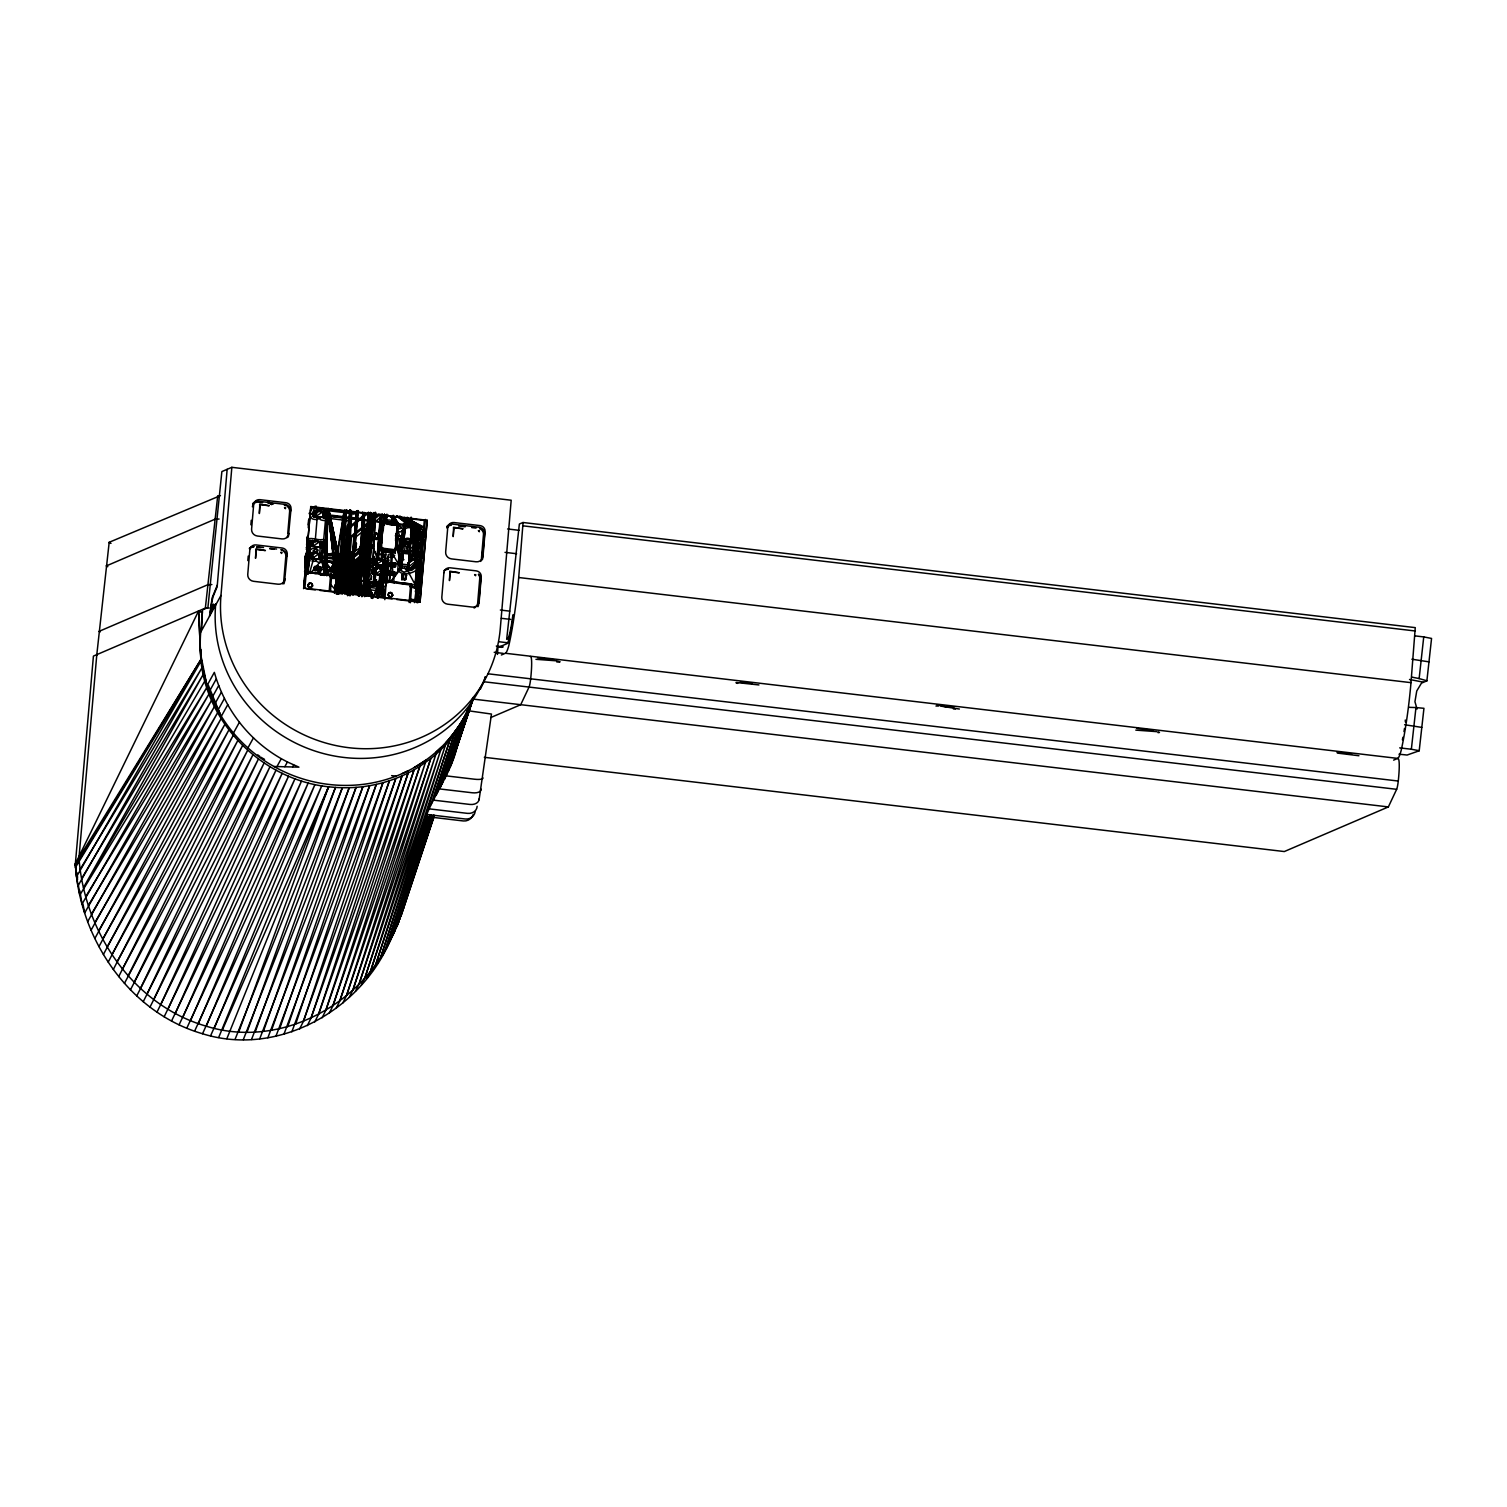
<?xml version="1.0" encoding="UTF-8"?>
<svg xmlns="http://www.w3.org/2000/svg" width="1507" height="1507" viewBox="0 0 1507 1507"><rect width="100%" height="100%" fill="white"/><g stroke="black" fill="none" stroke-linecap="round" stroke-linejoin="round"><path stroke-width="1.5" d="M319.409 568.139C314.323 562.318 323.722 580.195 319.088 566.594L319.559 568.196L320.388 566.971L320.068 570.814L320.388 566.971M402.275 544.253C400.052 558.457 394.702 584.848 416.271 564.541L416.572 552.956M396.68 515.884L422.13 536.266L421.489 547.587L421.451 544.197L420.302 548.529L418.475 543.537L417.364 556.78L414.067 556.271L415.442 539.789L411.411 535.023M309.613 572.792L313.757 558.155L312.439 559.154L312.25 561.414L316.244 561.169A6.461 6.16 28.9 0 0 323.044 561.96L324.853 560.265L336.287 561.697L335.571 564.447L326.322 574.977L326.548 568.742L324.721 568.666A5.896 5.632 28.9 0 0 319.842 573.206M377.485 584.735L377.485 588.333L369.121 587.429L368.443 582.569L369.573 582.003L368.386 596.113M307.974 585.507L309.575 583.152L311.761 583.605L312.608 585.922L310.574 587.617C307.861 588.502 307.616 582.098 308.257 586.374L309.236 587.334M310.48 583.077L308.784 583.548L311.44 583.228L312.552 586.053M318.862 566.651L318.26 570.588L318.071 566.123L318.071 567.178A4.427 4.238 28.9 0 0 317.826 570.06L317.77 566.331M360.324 595.435L360.437 572.754L365.09 573.319L363.262 595.303L368.48 544.253L364.242 543.97L363.47 540.655L363.771 513.096L363.903 541.258L360.135 547.776L352.261 553.126L348.814 593.796M376.58 580.195C371.758 576.409 375.224 584.584 376.58 579.837M388.147 594.794L389.333 596.734L391.914 596.527L392.781 594.888L391.537 592.628L388.881 592.948L388.147 594.794L389.823 596.791L391.971 596.414M420.999 553.465L414.463 551.75L415.838 549.791L414.802 547.776L415.442 539.789L414.613 559.436L414.802 558.268M409.037 557.647L411.524 531.914L418.324 540.241L418.343 535.814L411.656 526.734L410.771 532.706L410.865 526.301C400.09 517.617 399.581 547.719 405.1 545.741M318.26 570.588L318.278 566.18M331.408 585.281L335.91 590.443L335.665 563.392L334.158 563.204L326.529 574.468L327.433 568.987A5.896 5.632 28.9 0 1 331.446 574.581L331.427 575.015M395.192 524.869L389.013 524.078L395.173 525.284M417.364 556.78L418.079 536.134L411.656 526.734L411.166 532.517L410.865 526.301M326.529 574.468L327.038 509.14L326.849 575.844M320.2 574.412L324.683 574.242L324.721 568.666L325.003 575.015M377.918 584.754L377.485 588.333L377.786 584.829M407.587 564.899L409.584 566.105L415.875 561.131L417.477 543.857L414.274 542.52L414.048 545.12L414.689 542.426L414.632 545.195L414.689 542.426L415.989 544.573L414.726 544.837L414.689 542.426M358.459 596.245C364.751 592.647 353.034 560.491 365.108 563.486C365.711 571.982 357.762 563.75 361.605 558.984L363.714 512.945M408.906 523.023C407.964 521.78 406.664 518.935 408.906 523.023C414.35 523.155 408.152 516.75 408.906 523.023L408.981 520.537M315.453 566.839C312.213 567.687 317.826 567.913 316.413 566.274L314.831 566.331L314.228 568.082L316.187 569.175C317.807 566.161 316.621 573.413 314.21 570.079M336.815 554.764L344.199 510.892L337.945 552.579L337.568 579.31L337.926 552.297L328.526 508.631L337.38 551.637L335.251 553.766M365.071 565.238C364.43 569.213 364.958 560.133 365.297 566.481M362.565 558.927C363.017 562.036 360.418 557.345 364.449 557.081C362.207 581.834 360.192 510.628 363.639 512.983L358.553 596M364.336 561.998C366.728 562.431 365.108 553.144 361.868 560.265C358.496 546.457 371.984 552.391 363.074 555.33C359.212 547.041 368.556 528.656 367.068 548.68M361.322 573.263L364.6 570.983L368.989 513.548L365.9 543.537L365.843 539.732M380.649 574.186L378.671 597.243L380.762 574.186L381.836 575.448L380.348 593.607L382.382 569.119L380.291 593.494M390.501 563.034L392.366 563.335L389.39 563.109L390.238 565.973C395.588 566.726 385.924 567.48 389.974 564.127C388.58 562.186 392.14 564.616 390.238 565.973L390.049 565.2M403.914 559.662L400.711 558.984L398.959 556.347L402.369 557.194L402.463 550.771L409.527 551.845L409.32 557.307M403.349 545.534L403.895 526.188L401.917 557.044L402.049 550.978M407.549 567.028L407.493 571.304L408.378 562.469L408.096 568.685L400.655 567.819L401.842 564.127L409.264 564.974L408.02 568.704L407.888 566.82M409.678 541.898L409.169 546.193L403.895 539.073L404.592 525.642C406.494 532.442 396.228 546.909 410.243 543.556C413.879 536.209 409.169 545.251 404.102 538.979L405.044 525.604M367.727 542.294L369.516 514.245L367.463 541.032C366.86 546.457 366.521 537.754 360.964 540.373A4.596 4.389 28.9 0 1 364.6 537.509L364.864 540.486L360.305 546.796C373.868 534.118 362.094 564.032 363.206 541.107L363.733 513.171M363.319 594.926L370.289 512.418L367.218 548.058L367.576 542.916M286.744 556.46L286.763 555.669A6.424 6.141 28.9 0 0 281.752 549.716L280.961 549.584M290.587 511.193L290.606 510.402A6.424 6.141 28.9 0 0 285.595 504.449L257.81 501.172A6.782 6.48 28.9 0 0 252.611 503.79M360.041 595.435L360.437 572.754L357.517 595.114M375.488 535.569C373.811 534.005 375.431 534.118 375.413 535.249C377.07 528.053 379.105 540.354 378.408 533.685L378.2 536.153L378.408 533.685L378.257 534.834M402.821 575.128L402.896 573.922L402.652 576.428L402.896 573.922C402.086 580.27 401.615 570.343 406.023 574.318C407.644 576.898 404.102 577.52 406.023 574.318L405.797 576.804L406.023 574.318L405.854 575.467M407.191 518.427L408.001 519.406L408.077 517.749M410.582 537.34L412.485 527.205L410.601 535.173L412.485 527.205L405.044 526.32L404.253 530.05M415.536 556.46L415.706 555.311L415.499 557.778L415.706 555.311C414.745 565.219 418.946 549.057 411.807 556.422M414.124 541.352C413.144 541.503 413.408 538.545 414.124 541.22C414.821 533.177 419.229 547.286 417.42 539.939L417.062 542.558M409.847 599.164L416.007 599.843L416.61 587.447L407.888 571.115L415.932 564.277L416.346 555.556L411.656 526.734L424.654 536.586M310.461 573.15L321.839 559.926L321.971 553.954L318.241 553.766M381.403 575.316L381.911 569.156L380.047 593.4M396.925 528.203C404.403 550.526 404.14 535.738 404.177 525.849L402.557 545.101M410.036 545.967L410.394 541.748L409.621 546.174L410.431 545.214M410.45 542.011L410.318 545.628L410.733 540.599L410.695 541.993L413.031 542.275M409.094 556.045L409.339 554.18L409.094 556.045C413.031 553.031 402.162 548.906 401.879 553.314L400.824 567.875L403.123 551.43L410.337 552.297L407.888 571.115L408.02 565.031M417.571 545.44L418.192 543.179L421.866 543.594L421.282 545.892L417.627 545.496L417.722 544.121L418.456 543.217L414.915 587.297L419.229 542.803M421.282 544.479C421.564 547.719 420.547 541.823 422.393 537.735L421.79 544.969L418.682 537.283L422.393 537.735L416.855 601.406M420.999 554.143L419.888 562.299L420.51 560.039L416.29 560.51L416.29 561.904L419.813 562.318C420.641 558.909 421.621 561.546 416.949 559.624C422.073 537.49 419.097 575.825 420.905 555.499L420.999 554.143L420.02 560.943M420.641 556.497L420.736 552.673L416.685 601.707L420.943 553.05L419.568 557.025M310.197 515.582L311.968 518.691A8.929 8.533 28.9 0 0 317.374 519.331L319.201 518.559L320.464 519.689A8.929 8.533 28.9 0 0 325.87 520.329L328.413 518.295L337.926 552.297L335.91 590.443L337.945 552.579L334.328 575.504L336.607 575.203L337.606 563.505L336.287 561.697L334.328 575.504L334.497 564.654L327.848 509.027L333.989 563.448L324.853 560.265L333.763 573.734M410.902 518.709L410.884 519.802L411.091 517.334L410.507 519.35M414.858 543.236C421.414 547.832 414.086 531.123 422.13 536.266M416.29 561.904L420.302 561.339L420.396 552.391L416.007 599.843L417.043 587.579L409.734 586.637M390.84 574.939L388.222 574.713L390.087 571.812L388.297 571.323L391.18 571.304L388.523 575.071L388.429 573.112L388.053 574.261M416.874 540.862L416.836 541.936L417.043 539.468L416.459 541.484M418.569 583.416L415.951 583.322L417.797 580.421L416.064 580.063M326.548 568.742C327.942 575.486 323.553 574.789 325.644 568.648L326.209 573.677M392.705 575.09L392.253 573.338L391.82 575.222L394.363 575.636L394.42 571.643L393.704 575.203C391.198 574.073 391.556 568.893 393.798 573.997M423.787 540.712L422.337 536.643L421.489 547.587M304.527 571.398L324.74 574.318L326.868 509.159L324.118 575.523M201.825 627.722L202.334 612.2L198.585 610.994L200.845 659.256L201.147 649.913M326.868 509.121L324.231 575.335L324.721 568.666M383.268 530.181L384.417 514.339L384.134 523.4L386.64 515.752M374.772 533.742L374.716 535.475L374.866 533.61M384.078 524.04L384.417 514.339L383.965 522.91M412.014 557.1L412.579 554.915L412.353 557.42L412.579 554.915L412.522 556.102M413.351 541.258L413.521 539.412L411.656 557.835A3.56 3.41 28.9 0 1 409.49 560.02M421.056 574.148L421.207 569.589M320.746 553.653L320.256 559.549L310.932 558.457L319.277 558.909L320.821 553.615L320.181 559.568L323.082 542.52L310.291 540.636L307.842 574.374M320.991 560.152L321.537 553.822C323.741 563.072 319.145 550.338 324.683 574.242L322.328 554.237L321.443 560.114L317.544 559.04M322.668 547.455L322.875 542.124L321.989 547.983L322.084 541.691L321.537 548.021L320.275 543.613M321.085 517.071L325.399 517.956L325.889 512.286L315.189 510.628L314.699 516.505M364.543 545.402L366.917 537.773L369.479 539.958L377.127 556.912L379.594 558.23L377.805 559.643L381.309 515.62L378.012 560.001L373.416 559.474L373.209 564.805L377.711 564.541L377.334 569.232L377.73 564.616M387.751 583.039L386.508 561.018L382.703 554.105L382.872 549.415M408.378 565.313L408.171 570.776L415.687 563.467L411.882 527.13L417.966 536.549L417.477 543.989M361.473 563.769L361.623 559.587L358.27 562.243L355.501 594.436M388.354 551.713C364.637 549.509 414.5 555.687 382.232 550.752C381.704 550.093 386.753 552.937 392.347 552.768L392.969 551.279L382.721 550.074M359.514 595.34L360.437 572.754L361.774 595.265M418.663 538.639L418.814 537.283L422.167 539.035L421.753 543.65C420.491 525.227 417.081 553.333 418.192 538.206L418.682 537.283L417.948 544.121L418.72 535.625L411.656 526.734L421.772 536.002L421.376 547.983L422.035 540.071L421.809 543.349M305.337 563.26L306.43 552.033M381.761 560.566L382.458 549.452M473.292 814.383A9.475 9.419 89.8 0 1 463.289 820.957L425.935 816.53C434.939 793.115 451.535 771.961 457.035 746.7M317.129 553.709C307.88 548.247 313.513 569.816 313.173 550.545L316.564 552.089L317.638 549.791C308.709 545.459 308.841 552.918 309.915 561.131L306.637 557.552L305.017 566.425M385.66 582.041L386.564 561.452L387.337 581.702M411.091 523.08L411.298 520.8L411.26 522.872M373.416 559.474L372.945 563.976L375.526 512.21L372.267 573.187L373.981 574.525L373.303 582.437M411.091 541.616C409.621 532.762 394.947 544.272 411.091 541.616L411.298 539.807L404.102 538.979L402.783 542.671L405.213 526.301M403.989 579.799L402.557 577.049L401.804 579.668L402.011 577.049L404.856 579.479L405.741 577.501L405.082 580.195L402.557 577.049L404.102 579.894M410.695 521.309L410.827 523.099M325.399 573.451L325.644 568.648L325.682 573.451M312.552 558.136L319.597 553.465L319.145 558.909L319.597 553.465L311.629 552.579L310.988 558.494L311.629 552.579M336.946 578.179L336.306 590.254L337.304 578.481L330.391 576.201L336.513 578.048L335.458 590.48M347.364 595.378L351.753 511.777M375.262 536.925L374.226 538.282C377.014 542.275 380.461 535.249 377.937 538.508L376.844 537.585L376.279 538.621M382.138 549.471L381.346 560.585M392.46 554.519L392.687 550.338L389.39 581.928M410.13 554.105L403.085 553.314C398.47 601.481 404.159 523.626 401.145 566.029M419.982 564.39L415.725 563.901L411.882 527.13L417.74 539.167M419.379 592.665L419.756 585.714M420.378 574.129L422.017 544.008L420.566 557.76M367.727 566.971L367.821 568.836L367.972 564.127M367.821 568.836L368.122 565.577L366.54 581.156A3.428 3.278 28.9 0 1 369.535 579.705L371.212 579.328L371.476 576.409L369.931 573.131L371.061 558.946L374.791 556.648L374.019 565.238L374.094 558.927L373.566 565.106L373.698 559.135L373.209 564.805L373.246 560.359M383.908 523.588L384.417 514.339M419.285 593.249L419.681 586.223M420.321 574.525L421.998 544.084L419.963 574.468M341.279 593.909L344.01 561.64C340.733 551.769 327.754 559.267 323.44 552.108L325.474 542.539A3.56 3.41 28.9 0 0 322.969 539.544C317.657 540.448 314.398 538.018 309.086 538.583L307.145 543.876M335.1 554.011L336.306 551.845L328.3 508.575L336.664 553.295L335.797 563.938L337.945 552.579L336.513 578.048L330.579 577.351M422.167 539.657L422.337 536.643L422.921 541.126M321.274 541.522L320.69 547.455L311.478 546.325L312.382 540.429L311.93 545.911L320.784 547.437L321.462 541.522L320.821 546.966M324.325 511.645L323.798 517.598L314.492 516.487L324.024 517.108M377.108 568.836L376.185 568.271L375.601 574.205L374.226 574.035L383.776 574.694L384.21 569.232L383.513 575.147L375.601 574.205C376.863 550.3 372.022 594.191 374.678 568.61M383.531 573.357L384.247 569.269M414.519 559.323L414.557 557.458M309.915 550.13L309.971 549.113M316.583 510.779L316.131 516.204L316.47 510.703L316.131 516.204L323.346 511.513L322.649 516.976L323.346 511.513M320.52 554.162L320.049 559.53M361.868 567.159C362.999 565.615 360.456 564.145 361.303 565.69C364.656 563.957 363.168 561.339 361.379 566.01L361.586 563.58L360.192 564.07L361.134 565.332M363.074 595.303L365.108 575.599M378.671 535.795L378.766 534.118L378.897 535.305M384.907 560.058L384.134 565.954L384.907 560.058L375.356 559.417L374.942 564.88L384.417 565.445M416.949 561.527L416.685 564.673L407.888 571.115L408.472 562.45L408.02 568.704L409.169 564.937L409.132 566.82L401.672 565.954L402.915 551.449L400.711 567.838M405.27 528.185L403.819 540.825L405.044 526.32C401.992 533.817 406.833 524.304 412.165 528.957L412.334 527.13L410.224 541.672M406.287 576.446L406.381 574.77L406.494 575.957M411.354 519.444L411.091 517.334L410.921 518.483M418.965 593.457L419.681 581.721M420.114 574.657L421.96 544.121M311.139 558.475L311.403 553.031L312.797 553.182M318.071 567.178L317.883 570.173L318.147 567.103M385.227 586.43L377.485 586.713L378.182 581.627C381.478 580.157 381.497 584.415 381.667 582.022M411.637 558.325L411.449 560.529M416.685 599.315L417.043 587.579L416.591 602.291M420.51 560.039L420.623 555.48L419.907 560.887M309.99 540.975L309.802 546.306L314.172 546.457M385.792 578.104L385.434 582.644L385.792 578.104L387.77 575.712L388.166 554.746L394.683 555.311A3.447 3.297 28.9 0 1 391.349 557.402L387.977 557.006L388.9 561.037M403.48 531.217L403.782 526.602L402.331 544.705L402.369 543.292L400.033 543.029L400.146 538.79L395.531 538.206M418.758 593.174L419.662 579.14M418.889 592.383L419.756 578.556M420.057 573.941L420.773 562.412M315.114 542.2L317.318 516.185C309.538 520.499 314.285 508.499 315.17 506.051M383.042 559.907C389.296 557.778 388.26 579.008 381.836 575.448M396.228 533.346L400.203 569.834L401.766 551.317L399.336 551.242L400.353 539.054L397.791 569.345C401.163 577.671 415.668 572.792 419.775 567.235L419.869 575.844M420.434 559.756L420.51 555.047M333.8 574.77C334.686 555.424 336.381 567.442 336.513 578.048L329.92 576.371M348.531 593.551L351.319 552.391L352.657 551.336L353.731 538.677L381.648 516.411L383.437 516.618A5.971 5.708 28.9 0 0 387.337 515.733M362.697 595.246L364.28 575.504L361.906 596.791M371.212 579.328L371.438 576.164M312.382 540.486L321.142 542.03L320.577 547.399M324.25 512.173C321.236 525.208 327.019 511.532 323.007 512.06M348.4 594.474L351.319 552.391L347.514 594.304M361.115 564.729L362.076 553.257M383.324 575.109L383.776 569.684M394.627 571.812L394.363 575.636L394.664 571.944M394.891 565.295C392.649 560.208 392.291 565.37 394.796 566.519C395.531 557.194 396.341 571.228 392.687 565.916M402.557 577.049L402.388 579.724L402.576 578.123M407.568 543.82L407.003 550.884L411.92 551.449L409.697 548.962L411.901 547.437L407.361 546.777L407.191 548.906L407.644 542.878M417.627 545.496L417.722 544.121L421.131 545.911L421.32 544.554M307.937 573.583L309.331 553.521L310.593 552.523M320.765 567.404L320.614 570.324M361.605 558.984L361.247 564.202L361.623 559.587M365.391 575.617L364.317 595.378M370.308 568.61L370.609 564.39L370.402 568.139M372.587 569.608L373.001 564.409L372.267 573.187M382.345 593.852L383.287 580.722L411.731 584.076L410.431 602.725M402.802 542.708L404.008 528.185L402.915 542.727L404.14 539.054L403.819 540.825M409.264 564.974L409.019 566.764L409.829 554.105M416.271 564.541L418.042 543.556L415.179 543.255L415.442 539.789M497.461 654.434L497.95 647.539L507.049 643.64A29.839 3.447 -83.3 0 0 513.133 616.89L513.096 614.781L512.568 617.154A24.357 2.807 -83.3 0 1 507.576 638.949L506.672 639.326L519.369 524.022L523.004 522.496L1415.261 627.628L1410.985 682.652A72.92 8.42 -83.3 0 1 1401.114 750.656A40.388 4.653 -83.3 0 1 1397.667 758.398L1393.617 760.131M342.447 594.116L346.911 526.056L351.508 521.121L328.413 518.295L325.324 554.614L336.212 552.918L335.477 563.166L333.443 566.575M333.725 566.651L335.665 563.392L336.4 553.144L325.324 554.614L336.099 552.655L335.213 562.996L333.876 564.842L334.742 565.86M350.924 593.984L354.051 557.1L363.564 549.584C367.275 551.656 367.143 538.093 367.181 547.399M363.055 541.748C358.026 553.634 368.348 539.355 366.276 549.678C365.41 549.961 364.977 546.269 362.358 548.925M364.713 596.678L368.48 544.253L364.393 595.001M381.328 515.545L378.069 560.434L382.119 513.812L378.125 559.982M381.968 548.303L381.685 553.276L384.568 554.312L382.062 556.29L379.293 552.786L380.009 544.743L382.175 542.558M384.21 565.916L384.605 560.529L384.021 565.954M416.328 526.64L422.299 533.723L416.328 526.64L411.279 524.059L403.725 523.475L401.107 528.392L397.622 529.24L396.85 522.759C393.308 519.877 386.79 519.048 382.703 521.102L379.613 550.281M307.842 573.941L310.141 552.56L307.258 574.242M362.773 595.774L364.28 575.504M368.48 544.253L364.656 595.661L372.417 513.491M371.193 566.802L371.174 565.897M390.068 575.429L390.464 574.487M388.166 523.739L382.608 523.796L380.16 550.507L395.305 551.543L397.848 524.53L390.407 524.172L395.738 525.208M405.308 577.727L404.856 579.479M420.34 560.02L417.364 555.103L416.949 559.624L417.439 553.691L420.849 555.461L417.251 555.047L416.29 560.51M417.627 584.057L418.061 583.134M314.586 541.503L313.569 540.693L313.023 545.986C313.324 538.997 314.567 538.658 311.685 546.344M318.486 568.12L318.617 566.387M319.597 553.465L319.107 558.946L320.219 547.87L318.071 546.909M337.304 578.481L336.588 589.915M363.545 548.209L364.524 535.362L361.247 573.941M377.428 559.323L380.8 515.036L376.524 564.56L377.127 556.912L369.479 539.958M384.775 559.982L383.23 565.276L383.55 559.832L383.23 565.276L383.513 559.888L376.354 564.466M382.439 574.506C384.323 573.677 381.403 558.061 381.045 569.589M388.109 567.216L388.034 569.458L388.523 566.029M401.295 555.913L400.429 570.23L401.766 564.202M417.156 602.819L420.095 563.995M319.71 553.483L319.277 558.909L320.501 559.116M380.423 514.245L376.976 559.097M410.639 535.173L410.978 530.841M420.773 556.083L421.696 545.176M501.36 654.999L505.41 653.266A40.388 4.653 -83.3 0 0 508.839 645.505A72.92 8.42 -83.3 0 0 518.709 577.52L523.061 522.552M305.808 555.122L305.092 564.409L305.902 555.311M306.618 544.856L307.277 536.511M308.2 524.869L308.577 520.009M373.755 582.512L331.239 577.426L331.446 574.581M347.891 595.529L351.319 552.391L347.721 595.623M374.452 573.602L376.185 568.271L375.865 573.753L376.298 568.29L375.883 573.715L383.079 569.081M399.336 551.242C405.986 547.7 397 545.025 400.353 539.054L400.222 540.768L402.557 541.032M417.269 602.273L421.828 544.046M313.569 540.617L313.117 546.043L320.332 541.352L319.635 546.815M316.131 516.204L316.564 510.741L314.737 516.053M325.324 554.614L337.229 553.37L338.19 556.121L337.869 552.862L325.324 554.614L336.946 553.37L335.797 563.938L335.986 561.584L335.213 562.996C333.311 557.91 337.342 544.743 339.263 556.573L328.413 518.295L336.08 552.353L334.931 562.921L324.853 560.265L333.932 563.712L333.556 572.698L334.497 564.654L333.838 575.109L334.78 564.729L334.027 575.373L335.081 564.729L334.328 575.504L335.722 564.221L334.516 566.368M339.885 592.326L346.648 509.63L339.715 594.003M348.042 593.438L351.319 552.391M358.421 571.134L360.192 564.07L359.57 571.398M364.807 566.915L364.901 565.841M365.297 561.169L365.391 560.095M366.069 551.995C365.523 555.292 366.804 551.75 364.826 556.253M366.276 549.678L366.371 548.586M375.224 534.476L375.733 533.12L377.654 533.987M376.298 568.29L375.865 573.753L376.317 568.346M378.709 536.906L378.502 539.506L378.766 537.038M378.351 597.431L379.293 585.903M380.216 574.393L379.67 581.306L380.178 574.468M380.593 569.797L380.932 565.276M379.858 581.476L381.497 565.408L380.423 581.777M383.117 565.295L383.663 559.851M395.776 563.241L395.456 566.933L395.719 563.109M402.086 564.164L403.123 551.43M403.33 573.771C401.502 574.826 407.304 574.525 405.27 574.619M412.334 529.014L411.298 539.807M412.07 529.014L411.204 539.902L411.11 530.822M413.031 554.764C411.204 555.8 417.006 555.499 414.952 555.612M413.86 540.26L414.368 538.922L416.29 539.77M418.136 539.6L418.192 538.206L421.903 538.639M306.618 573.395L309.877 541.39L306.618 538.056M337.964 593.909L344.933 510.157L337.116 593.89M338.077 593.72L344.933 510.138L337.907 594.154M342.861 592.797L349.718 509.988L340.45 592.383M344.594 591.987L351.319 510.892L344.35 592.477M349.794 595.529L356.556 510.798L349.285 594.474M350.283 595.623L357.121 512.229L349.869 595.642M366.465 596.207L373.359 512.776L364.901 595.774M367.237 595.303L374.075 512.455L367.049 595.905M377.334 569.232L377.711 564.842M378.257 597.601L379.218 586.035L378.2 597.789M381.12 569.797L381.497 565.408M377.051 573.753L375.789 574.732L373.868 568.12L373.34 574.45L373.416 568.139L372.323 573.621C368.085 563.486 391.067 566.5 385.415 575.165L386.564 561.452M401.05 565.992L402.049 553.389M414.048 545.12L414.218 542.652M415.857 542.2L416.196 541.861M415.725 563.901L407.888 571.115L415.725 563.901L418.249 538.244M414.726 557.665L414.613 559.436L414.821 558.457L414.613 559.436L412.278 558.268L412.202 559.832L415.857 560.133L415.084 558.946M418.079 536.134L417.326 544.197M415.932 564.277L416.346 555.556M421.112 543.933L420.717 548.491L420.698 543.801M417.665 588.71L416.554 601.971L419.718 564.711M465.06 715.674C450.329 743.29 425.257 764.991 396.058 776.143A141.583 135.329 28.9 0 1 276.29 767.798L270.243 764.35A141.583 135.329 28.9 0 1 221.322 716.296L217.837 710.381A141.583 135.329 28.9 0 1 200.714 632.149L202.597 609.845L207.909 607.566L221.868 471.578L231.833 467.321L511.193 500.23L500.305 628.362A141.583 135.329 28.9 0 1 349.115 747.736A141.583 135.329 28.9 0 1 220.964 595.453L231.833 467.321M227.143 469.336L217.178 586.675L213.617 595.303A18.461 2.129 -83.3 0 0 211.074 606.511M247.845 560.585L248.222 556.102M250.878 524.775L251.255 520.273M285.539 507.689L285.445 508.65L284.522 507.539L285.501 507.652M287.724 533.836L289.627 511.513A5.821 5.576 28.9 0 0 288.722 507.972M306.675 546.118L307.466 536.944M308.238 527.751L309.01 518.559M310.838 506.559L303.642 588.521L310.838 506.559L427.216 520.273L420.039 602.254L427.216 520.273M305.657 572.773L306.844 558.796L305.092 567.875M304.904 588.013L306.241 572.151L331.521 575.825M312.326 508.65L312.439 507.426L310.574 511.061L310.951 506.823M309.877 541.39L309.575 544.95L306.204 547.606M312.589 516.072L313.701 510.59L313.607 516.901L314.153 510.553M314.492 516.487L314.944 511.061L320.708 511.74M314.624 516.562L315.264 510.59M315.961 510.779L316.074 509.328L353.957 513.755L356.688 511.683M316.338 506.182L316.169 508.198L353.599 512.606L354.088 513.717M314.096 554.086L314.756 546.495M317.619 512.587L318.052 507.558M315.076 547.06L317.412 547.7L314.775 547.399M315.641 540.391L317.977 541.051L315.359 540.542M314.247 559.323L316.866 559.832L314.53 559.172M314.812 552.655L317.431 553.182L315.095 552.523M317.807 517.353L320.426 517.862L318.09 517.221M318.373 510.703L320.991 511.212L318.655 510.553M314.228 569.947L316.056 569.891L316.508 568.252L315.321 568.403M317.581 551.166L317.638 549.791L317.468 551.468M321.839 559.926L326.548 508.556M323.553 550.074L323.44 552.108L323.76 549.697M329.223 590.876L330.56 575.034L331.86 575.222M331.239 577.426L331.672 574.6L326.548 573.997M330.523 591.064L331.615 575.128M334.384 593.212L335.1 584.659M334.705 592.609L336.287 578.481L331.295 578.349M335.684 582.192L336.287 578.481M336.607 575.203L337.606 563.505M336.325 594.097L337.53 578.876M337.474 592.647L340.036 562.601L337.38 559.455L322.385 557.684L322.555 554.633L322.479 556.554L337.888 558.4L341.222 562.507L338.642 592.891M343.521 592.477L349.078 527.036L358.402 519.557L325.945 515.714L325.889 512.286L325.399 517.956L325.531 511.984L325.003 518.163L325.098 511.853L324.551 518.182L323.289 513.774M344.048 592.854L350.83 511.513L343.238 592.458M344.632 592.986L351.451 512.474M346.648 594.304L351.489 537.227L379.858 514.848M354.484 566.274L354.804 561.113M355.84 550.375L356.424 543.575M353.335 595.058L356.236 560.717L362.829 553.973L356.236 560.717L363.074 555.33M363.262 513.868L356.443 594.398L363.413 513.152M357.649 594.022L360.192 564.07M360.983 574.337L361.944 563.053M362.509 556.29L363.281 547.286M362.076 557.816L363.13 554.538L356.236 560.717M363.62 548.793L354.051 557.1C371.965 530.615 357.988 561.941 364.543 551.939C366.653 550.733 365.353 558.023 363.13 554.538M362.17 549.509L364.11 543.047M364.298 548.322L366.069 546.061L364.054 551.148M362.245 550.149L364.751 545.496L363.112 542.388M364.072 574.468L363.206 568.93L361.379 571.793M363.601 564.315L364.619 563.298L363.206 565.483L364.524 564.428M363.884 557.496L365.108 557.552L364.619 559.851L363.884 557.496L362.339 560.284M364.374 551.732L365.598 551.807L365.108 554.105L364.374 551.732L362.829 554.538M365.598 548.36L366.069 546.061M366.088 542.595L366.276 540.354M364.449 562.13L364.845 557.42M364.393 570.739L362.641 571.304L364.035 570.173L362.923 568.987M368.104 586.6L369.121 582.041L369.121 587.429L372.323 597.563M377.522 586.166L369.667 586.468L369.95 583.077L378.144 582.173M369.667 586.468L370.289 582.474M374.301 537.095L374.226 538.282L374.339 536.944M377.485 586.713C378.389 582.795 368.989 589.746 372.662 582.738M372.738 586.166L373.02 582.776M373.077 586.166L373.359 582.776M375.073 564.899L375.657 558.927L374.904 564.842M376.995 537.603L376.882 539.035L377.164 537.698M373.359 586.129L373.868 582.682M374.245 585.771L375.789 574.732M374.471 585.696L374.753 582.305M375.846 568.798L375.375 574.224L375.921 570.588M374.753 585.62L375.036 582.229M375.055 585.564L375.337 582.173M375.394 585.526L375.676 582.135M375.77 585.488L376.053 582.098M376.166 585.488L376.449 582.079M376.562 585.47L376.844 582.079M380.028 575.052L377.522 575.109L380.178 575.222M378.106 568.252L380.725 568.761L378.37 568.12M378.483 565.558L380.819 566.218L378.2 565.897M379.048 558.909L381.384 559.549L378.766 559.248M418.889 538.526L419.869 526.979L382.006 522.515L381.911 520.442L379.161 551.543L381.61 520.687L398.055 522.891L395.701 549.791L380.16 550.507M376.976 585.488L377.277 582.098M379.821 548.736L380.216 544.102M376.298 597.055L377.711 582.135M376.524 597.073L377.07 590.65L378.408 590.593L378.276 597.168M378.144 584.942L378.295 587.372M377.372 598.298L378.37 586.355M382.081 547.474L381.685 553.276L381.893 549.772M379.557 581.532L380.141 574.563M382.269 549.302L381.233 560.453M382.269 553.954L381.667 560.83L382.646 549.358M379.952 581.382L380.819 574.619L380.197 581.476M380.913 569.966L381.309 565.389M382.703 554.105L383.174 548.454M380.951 587.127L381.346 585.978M409.132 602.536L410.658 584.415L411.769 584L381.61 580.609L381.629 582.211L382.119 581.043L411.618 585.225M380.423 596.847L384.36 596.753M380.762 592.891L378.521 592.741L384.643 593.362M380.781 595.416L382.477 575.523M382.043 594.38L383.645 575.655M383.513 575.147L384.304 566.462L386.206 565.539M382.458 595.51L383.287 580.722L386.338 581.551L384.812 599.673M381.874 593.551L384.812 569.401L384.737 575.712L385.83 570.23M386.244 549.735L385.641 556.723L383.682 556.497L385.811 554.821M386.508 561.018L385.396 566.5L385.491 560.19L384.944 566.538L383.682 562.111M389.296 564.277L389.39 563.109L389.428 564.635M391.65 574.092L391.82 575.222M392.931 566.538L393.346 564.635L393.798 566.406M395.531 540.617L396.134 533.666M396.718 532.159L395.079 553.427L398.074 522.515L397.999 523.72L420.547 526.527L419.605 538.263M401.936 548.529L402.294 548.284M401.578 566.349L401.22 570.663L401.314 564.24L400.787 570.513L400.504 565.2M402.369 557.194L403.443 539.11M401.936 555.103C404.893 546.269 400.579 572.603 402.049 564.108M401.804 579.668L402.011 577.049M404.479 553.05L405.458 541.39M407.549 517.259L407.399 519.124L407.229 517.881M403.085 576.201L402.802 575.354M407.399 567.046L407.041 571.341L404.403 567.781M408.736 551.411L409.527 541.917M410.771 532.706L411.298 526.433L424.691 535.946L396.887 515.959M417.062 547.06L411.882 527.13L408.171 570.776L411.863 570.268L418.889 564.955L416.61 587.447L416.648 559.982M410.318 545.628L410.733 540.599M414.086 544.065L414.029 544.743M412.786 557.194L412.504 556.347M414.482 602.612L416.384 587.881L411.731 587.146L415.875 588.276L415.386 591.931L416.12 590.989M416.158 580.176C422.261 577.2 415.065 585.809 415.894 582.211M419.172 561.791L418.889 564.955L417.684 561.621M419.7 555.443L420.566 545.364M421.093 539.035L421.357 535.87L411.656 526.734L417.966 536.549M421.809 543.123L421.96 541.352M417.345 602.461L424.22 521.479M419.511 583.567L419.756 580.685A4.427 4.238 28.9 0 0 419.511 583.567L419.568 583.661M418.343 602.517L425.407 519.444M482.315 554.877L482.711 550.225M478.717 604.1L480.827 578.537A6.424 6.141 28.9 0 0 478.755 574.167M319.107 558.946L319.559 553.502M336.664 553.295L335.76 563.656L334.008 566.632M338.152 593.833L345.291 510.835M344.5 594.078L351.602 511.758M345.517 593.909L350.377 536.737L379.086 513.962M354.333 594.38L357.14 561.772L361.718 558.457M363.564 545.383L366.71 540.241L368.16 513.473M370.289 512.418L363.112 595.416M369.705 543.82L365.278 594.982L369.799 543.688L369.196 549.735M381.93 596.584L383.287 580.722M410.789 541.032L411.449 532.178M418.343 535.814L417.778 539.581M418.324 540.241L418.72 535.625M418.889 538.771L419.153 535.588L411.656 526.734M220.455 495.596L109.182 542.294L96.806 654.641L78.967 857.916C84.222 931.91 133.068 1005.15 206.271 1026.192C278.155 1048.74 357.95 1006.959 390.068 940.895L431.492 815.023M350.604 593.626L357.837 510.515M352.186 595.058L355.219 560.039L362.32 554.444L363.714 543.556C368.575 545.911 361.812 557.873 362.81 548.68L352.921 556.61M378.464 597.507L379.689 585.978M393.986 571.869L393.704 575.203L394.043 571.737M395.079 563.166L394.796 566.519L395.154 563.053M409.056 564.993L409.998 554.162M416.799 559.587L416.685 560.962L416.949 559.568L420.302 561.339M365.918 539.807L368.367 512.154M364.995 564.598L365.108 563.486M365.598 557.741C365.391 562.375 360.173 560.962 364.977 560.566C363.413 564.522 364.901 552.334 365.768 560.736M369.46 514.113L367.049 540.504C362.019 551.505 370.402 542.878 364.242 543.97M379.406 593.042L380.009 586.28M389.333 581.966L391.763 555.085M333.951 564.014L333.235 571.68L334.064 564.277M335.345 564.635L334.328 575.504L335.571 564.447M350.754 593.739L358.459 511.024M375.526 574.242L376.015 568.798M355.972 547.324L356.387 543.047M397.848 524.53L395.305 551.543L380.404 549.772L383.682 522.854L380.404 549.772M1405.391 722.023L1405.277 720.026M415.951 583.322L416.497 582.587M416.667 583.152L417.609 583.36M316.545 570.531L316.997 568.478M323.44 552.108L323.666 549.772M335.213 562.996L336.212 552.918M379.331 548.906L379.802 544.253M377.654 596.697L379.896 574.054M380.348 569.514L380.781 564.993M409.847 522.27L409.961 521.158M337.568 579.31L344.444 510.854M358.741 596L361.868 569.514L364.204 569.797L365.09 573.319L361.567 572.905L360.813 568.233L365.466 568.779L363.357 573.508M358.76 596.169L362.434 569.232L360.813 568.233L360.399 571.907M421.131 544.498L421.602 539.958M306.656 573.771L309.802 546.306L306.185 549.151M430.343 815.344L390.068 940.895C359.909 1010.952 277.401 1057.274 202.541 1033.745C128.98 1012.553 79.57 938.522 75.35 863.982L93.415 656.091L205.348 608.093L217.724 495.746M200.845 659.256L201.26 655.488M304.791 558.023L309.538 545.459L306.75 570.757L309.538 545.459L306.731 542.011M378.577 535.927L378.766 534.118M411.26 519.576L411.449 517.768L411.581 518.954M406.193 576.578L406.381 574.77M1419.293 750.712L1411.362 749.243L1415.958 707.574L1423.945 708.309L1419.198 750.787L1407.086 755.045A16.238 1.074 6.3 0 0 1398.986 754.235M1417.07 709.043L1414.941 701.735L1416.75 690.978L1421.44 683.18L1426.978 680.806L1419.142 678.583L1423.738 636.915L1414.828 635.86M1426.884 680.863L1431.556 638.441L1423.738 636.915M406.193 579.442L406.306 578.368M415.536 540.128L415.179 543.255L415.574 540.335M403.857 529.993L404.064 528.222L402.953 540.843M361.812 567.046L361.586 563.58M366.54 581.156L367.388 573.809M392.574 573.96L391.877 571.549M377.937 538.508L378.144 536.831M393.346 564.635L393.421 565.558M325.022 547.983L324.382 553.144L325.116 547.531M316.056 569.891L316.282 568.403M467.189 710.607L491.47 714.054L479.094 799.708M210.49 610.523C209.812 620.112 213.636 595.943 213.862 607.189L215.727 603.798L215.614 605.155A141.583 135.329 28.9 0 0 323.383 753.538A141.583 135.329 28.9 0 0 485.593 676.794M388.034 569.458L388.429 566.5M414.802 547.776L417.853 548.19L416.61 556.347M381.704 593.89L384.285 575.731M416.893 540.617L417.043 539.468L417.1 541.804M209.511 616.193L212.167 597.752L217.309 585.13M317.129 567.122L316.527 567.216M375.205 534.702L375.055 535.776L375.733 533.12M391.745 563.43L392.366 563.335M413.841 540.504L413.69 541.578L414.368 538.922M288.346 536.869L291.039 508.688A5.538 5.293 28.9 0 0 286.029 502.735L259.939 499.665A5.877 5.614 28.9 0 0 253.666 504.619L251.594 529.164A6.386 6.103 28.9 0 0 257.358 536.021L281.941 538.922A6.555 6.254 28.9 0 0 288.93 533.403M284.503 582.135L287.197 553.954A5.538 5.293 28.9 0 0 282.186 548.002L256.096 544.931A5.877 5.614 28.9 0 0 249.823 549.885L247.751 574.431A6.386 6.103 28.9 0 0 253.515 581.306L278.098 584.207A6.555 6.254 28.9 0 0 285.087 578.688M305.092 558.927L305.789 554.406M411.091 530.897L411.373 529.089M482.41 559.737L484.67 533.271A6.424 6.141 28.9 0 0 479.659 527.318L451.874 524.04A6.782 6.48 28.9 0 0 446.694 526.659M378.219 535.06L377.937 535.531M405.835 575.712L405.421 576.352M415.518 556.705L415.122 557.345M392.347 552.843L382.1 551.505M319.088 566.594L320.275 568.327M332.783 570.72L333.932 563.712L326.322 574.977M365.203 551.619L365.146 547.926L363.959 548.115M392.724 595.322L390.577 592.477L388.147 594.041M305.073 563.58L307.014 552.297M304.979 558.701L305.751 554.331M407.888 568.704L408.096 566.783M416.177 561.866L416.403 560.547M335.665 563.392L327.923 508.537M305.375 564.955L306.656 558.023M385.378 522.42L386.922 514.132M415.574 560.246L415.348 559.248L415.932 560.039M367.953 566.462L367.802 568.572M303.679 585.375L306.241 572.151M383.343 596.979L386.338 581.551M411.656 557.835L415.329 539.544M318.938 570.23L319.484 570.286M375.318 538.621L376.034 538.696M389.164 574.676L389.88 574.77M366.597 554.425L366.691 553.163M366.107 560.171L366.201 558.909M365.617 565.935L365.73 564.654M406.89 896.533L406.4 898.568L433.771 816.643M364.11 545.609L364.487 544.065L364.751 545.496M392.649 595.453L391.858 593.005M366.841 542.84L366.54 544.027L367.482 541.145L364.6 537.509L364.864 540.486M368.706 555.48L368.951 552.617M333.932 563.712L332.199 569.816A8.289 7.912 28.9 0 0 318.09 570.87C317.676 577.162 309.632 569.947 306.354 573.489M386.338 948.449L397.716 924.545L405.779 900.772M325.682 517.617L326.115 512.681L326.039 514.584L359.664 518.559L365.918 513.623M337.719 558.343L337.38 559.455L337.888 558.4M362.17 566.048C364.204 568.817 364.807 564.334 361.096 567.951M360.719 566.764C360.757 561.715 366.653 563.957 363.564 563.43M355.445 991.267L359.175 983.732L430.757 758.586C449.953 743.422 464.74 722.833 472.897 699.757M361.36 984.881L365.09 977.346L435.9 754.31L359.175 983.732M366.973 978.175L370.722 970.64L440.816 749.77L365.09 977.346M372.304 971.167L376.034 963.632L445.488 745.004L370.722 970.64M342.824 1003.003L346.553 995.449L419.831 766.347L430.757 758.586L352.996 989.76L349.266 997.314M352.996 989.76L425.407 762.599L346.553 995.449M377.315 963.858L381.045 956.323L425.897 815.4M426.99 811.953L449.896 740.012L376.034 963.632M381.987 956.286L385.735 948.732L427.762 817.095M433.074 800.5L454.04 734.794L431.077 804.512M339.866 1000.761L414.086 769.813L419.831 766.347L339.866 1000.761L336.136 1008.315M437.821 792.06L457.921 729.388L436.239 795.282M332.953 1005.696L408.152 772.997L414.086 769.813L332.953 1005.696L329.223 1013.25M399.412 917.104L390.332 940.368L394.062 932.833L431.435 817.02M442.078 784.054L461.519 723.793L440.741 786.918M325.832 1010.255L402.049 775.898L408.152 772.997L325.832 1010.255L322.102 1017.79M433.018 815.89L397.716 924.545L393.967 932.08M445.902 776.218L464.815 718.01L444.697 779.081M318.523 1014.381L395.795 778.479L402.049 775.898L318.523 1014.381L314.775 1021.934M385.735 948.732L429.74 815.004M311.026 1018.11L389.428 780.758L395.795 778.479L311.026 1018.11L307.296 1025.645M381.045 956.323L427.348 815.814L425.935 816.53M394.062 932.833L432.358 816.549M433.828 815.08L397.716 924.545L433.828 816.116M448.219 771.452L467.81 712.076M397.245 923.603L400.975 916.049L434.261 815.494M451.328 763.917L470.504 705.992L450.329 766.554M400.975 916.049L433.922 817.02M453.23 758.906L473.481 697.873L456.546 748.47M303.378 1021.407L382.929 782.736L389.428 780.758L303.378 1021.407L299.648 1028.961M295.598 1024.289L376.317 784.375L382.929 782.736L291.849 1031.824M287.686 1026.719L369.629 785.712L376.317 784.375L283.938 1034.254M279.68 1028.697L362.867 786.711L369.629 785.712L275.932 1036.251M398.187 564.711L401.239 561.904M271.58 1030.242L356.066 787.389L362.867 786.711L267.85 1037.777M263.424 1031.334L349.21 787.728L356.066 787.389L259.694 1038.869M255.229 1031.956L342.334 787.747L349.21 787.728L251.499 1039.51M247.016 1032.144L335.458 787.445L342.334 787.747L243.286 1039.679M238.803 1031.862L328.583 786.786L335.458 787.445L235.054 1039.397M470.693 703.788L473.066 697.571M387.431 568.327L387.808 569.024M202.334 612.2L198.585 610.994L200.827 659.633C206.836 725.112 263.65 780.08 328.583 786.786L226.86 1038.662M218.685 1037.475L321.745 785.825L210.566 1035.836M214.314 1028.283L314.944 784.525L202.541 1033.745M206.271 1026.192L308.219 782.905L194.591 1031.202M416.271 560.171L415.875 561.131L411.882 527.13M198.34 1023.667L301.57 780.965L186.774 1028.226M190.504 1020.691L294.995 778.723L179.069 1024.835M222.414 1029.921L328.583 786.786M182.818 1017.3L288.553 776.162L171.534 1021.011M175.264 1013.476L282.205 773.298L164.15 1016.792M390.238 565.973L391.104 565.144M412.07 555.367L411.938 556.968M372.417 598.204L377.033 588.37L372.53 598.486M167.899 1009.238L276.026 770.134L156.973 1012.158M160.703 1004.604L269.979 766.705L149.984 1007.128M153.733 999.574L264.121 762.975L143.222 1001.722M480.394 689.132L483.86 681.748A8.289 0.961 -83.3 0 0 484.293 680.505M484.331 757.305L1284.303 851.549L1388.361 806.923L1396.65 789.31A8.289 0.961 -83.3 0 0 1398.27 781.04A23.679 2.731 -83.3 0 0 1397.969 758.793M146.97 994.187L258.432 758.982L136.704 995.957M140.452 988.404L252.95 754.724L130.431 989.835M198.585 610.994L75.35 863.982L76.461 876.81L200.977 661.159L75.388 867.561L78.967 857.916L200.827 659.633L79.118 860.026M134.18 982.3L247.675 750.222L124.441 983.374M80.191 869.256L201.919 667.846L77.931 885.984L75.35 863.982L76.198 868.428M78.213 883.969L79.796 895.083L206.742 687.606L82.037 904.068L79.814 890.694M85.786 896.514L208.983 694.049L84.675 912.922L82.979 904.03M87.707 921.625L211.564 700.378L88.423 905.368M91.098 930.158L214.446 706.576L91.437 914.071M94.847 938.484L217.63 712.66L94.828 922.604M98.953 946.622L221.115 718.575L98.577 930.949M103.399 954.515L224.882 724.34L102.683 939.068M108.203 962.144L228.913 729.915L107.148 946.961M113.308 969.528L233.227 735.322L111.932 954.609M118.714 976.593L237.805 740.502L117.037 961.975M128.17 975.839L242.627 745.475L122.463 969.058M402.67 906.103L405.458 900.451M402.011 911.151L403.876 907.384M465.004 715.787L470.768 703.656A141.583 135.555 29.4 0 1 450.141 737.677L450.141 737.677M417.288 555.122L416.497 560.51L417.307 553.709L416.799 554.614L420.415 555.066M379.218 547.192L379.99 545.741M200.714 632.149L220.964 595.453M206.986 685.271L219.815 713.602L206.93 685.384L201.034 656.072L201.09 657.297M209.869 690.583L216.33 678.866L214.333 672.367L207.872 684.065L220.531 714.94M212.261 697.232L218.722 685.534L216.33 678.866M214.955 703.769L221.416 692.052L218.722 685.534M217.969 710.155L224.43 698.438L221.416 692.052M221.322 716.296L227.745 704.673L224.43 698.438M312.684 585.055L311.761 583.605M233.472 733.005L239.406 722.249A143.9 142.638 66.8 0 1 227.745 704.673M335.044 554.557L336.796 551.581M336.042 553.483L337.097 551.562M336.758 553.936L337.813 552.033L328.507 508.594L337.625 551.807L336.325 553.559M333.311 564.955L334.366 563.034L327.848 508.556M333.593 564.842L334.648 562.94L324.853 560.265L334.158 563.204L327.886 508.97M247.92 747.905L253.459 737.884A142.506 141.244 66.8 0 1 239.406 722.249M364.185 545.572L365.24 543.65M363.319 548.793L365.146 545.948M365.391 545.233L367.03 542.237M363.696 551.317L365.391 549.358L365.674 551.185L366.54 547.983L366.747 549.226M363.752 554.651L365.598 551.807M364.995 555.65L366.05 553.747L366.258 554.99M363.62 559.794L365.071 557.326L365.184 558.287M360.795 567.385L363.696 563.185M364.619 563.298L362.791 566.142L360.983 565.087M363.432 568.233L364.506 566.312M360.625 573.715L361.868 569.514L360.813 568.233L365.466 568.779L363.149 571.718M361.115 574.11L364.129 569.043M361.737 574.318L362.81 572.396L365.09 573.319L364.524 570.362M362.396 574.261L363.451 572.359M362.961 573.979L364.6 570.983M377.843 582.229L377.824 586.11L381.29 586.524M274.086 766.554L276.968 766.554L281.3 758.699A140.791 139.548 66.8 0 1 253.459 737.884M371.136 597.865L372.455 595.849L373.171 597.525M371.4 597.752L372.455 595.849L369.121 587.429L371.739 596.621L368.688 589.67A3.428 3.278 28.9 0 1 365.994 587.542L369.855 540.806M371.702 597.752L372.756 595.83L369.121 587.429L371.815 596.358L368.688 589.67L377.07 590.65L373.472 596.301L368.688 589.67L369.479 596.226M372.229 597.978L373.039 595.905L369.121 587.429L371.965 596.113L368.688 589.67L373.284 596.075L369.121 587.429L373.472 596.301M380.8 592.364L380.423 593.513L384.304 593.965M284.823 766.686L287.423 761.996L298.932 767.157L276.968 766.554M292.622 766.893L293.677 764.972M418.079 539.563L417.853 544.084L418.72 538.696M436.126 752.012L441.061 747.434M445.695 742.744L445.733 742.668A141.583 135.329 28.9 0 0 473.066 697.571M201.147 658.973L201.222 658.823A141.583 135.555 29.4 0 0 217.875 710.306L217.875 710.306M202.089 665.642L201.222 658.823M454.247 732.553L458.166 727.052M204.801 681.089L83.525 887.529L203.2 674.496L81.661 878.449M363.206 541.107L363.997 540.146M385.34 520.122L388.316 515.149M414.444 558.438L409.132 563.053M364.751 549.396L363.564 549.584M308.05 584.641L308.841 583.435M396.718 526.697L397.509 525.547L395.305 551.543L381.535 548.134L382.608 523.796L382.307 525.001L384.398 525.246M362.886 564.767L364.035 565.445L362.509 565.351M400.146 569.382L390.52 582.361L400.353 567.178L396.134 533.29M364.374 546.231L363.036 546.325M362.358 563.769L362.923 563.486M362.189 572.208L359.627 595.623L362.019 571.096M219.08 519.048L215.143 519.143L106.413 565.897L107.336 566.444M99.387 631.226L100.121 631.979A25.826 1.695 6.3 0 1 99.387 631.226L207.928 584.678L211.865 584.565M393.44 562.714L394.947 564.616M354.051 557.1L363.677 547.455M408.303 570.343L415.687 563.467M363.79 542.482L361.36 544.46L360.776 542.633L363.281 542.934L363.809 546.514M409.245 558.588L408.755 564.258M350.208 527.525L368.028 513.454M360.305 546.796L364.054 543.82M403.537 529.466L400.485 531.877L396.511 531.406M379.406 559.869L382.213 557.665L386.395 558.061L388.655 560.152M1428.975 661.856L1411.852 659.218M1421.76 727.391L1404.599 724.735M425.652 760.263L414.331 767.496M421.772 540.391C422.261 536.021 417.665 528.26 411.901 527.393M311.874 587.014L309.726 587.391L308.031 585.394M362.32 554.444L365.787 555.424M363.413 557.741L362.754 555.047L363.413 557.741L364.675 557.891M409.471 572.961L408.359 573.489M402.294 773.562L408.397 770.68M375.13 564.39L384.455 565.483M490.698 717.577L520.763 704.692L1388.361 806.923M390.125 592.477L388.881 592.948L390.577 592.477M393.666 565.257L393.591 562.865M402.765 536.04L395.305 535.833M383.984 569.721L382.721 569.608M205.348 608.093L209.285 607.98M959.375 709.043L941.046 706.161M376.562 559.606L375.356 559.417M553.691 659.727L537.641 657.824M1153.062 730.349L1137.013 728.446M387.808 582.06L393.459 582.437M365.674 552.542L363.903 551.976L363.752 549.716M736.17 682.501L758.944 684.932M935.96 706.029L938.578 706.029M374.433 583.435L369.95 583.077M1158.035 732.666L1159.467 732.459L1158.243 731.95M752.219 683.443L740.201 682.2M1351.591 754.065L1336.803 751.993M320.219 574.6L324.702 574.525M954.232 706.802L946.226 706.858L937.222 704.918M320.294 574.807L324.815 574.789M1337.331 753.086L1358.9 755.742M556.837 662.006L560.114 661.837L556.705 660.876M1408.913 707.329L1415.958 707.574M955.476 709.043L953.385 708.912M418.155 544.517L421.677 544.931L418.268 543.16L417.722 544.121M496.293 646.051L503.263 646.88M497.291 646.804L501.963 647.351M494.202 652.305L503.244 653.379M487.741 673.761L1398.27 781.04M483.86 681.748L1396.65 789.31M472.689 699.041L520.725 704.692L529.051 687.079A8.289 0.961 -83.3 0 0 530.671 678.809A23.679 2.731 -83.3 0 0 530.351 656.562M446.072 775.86L474.498 779.213A9.475 2.317 8.4 0 0 482.993 777.857M439.573 788.933L472.256 792.776A9.475 4.596 10.4 0 0 481.147 789.141M433.281 800.123L469.864 804.437A9.475 6.574 13.1 0 0 479.151 798.842M428.497 808.788L467.471 813.366A9.475 8.081 17.7 0 0 477.154 806.283M425.935 814.364L465.23 818.998A9.475 9.061 28.9 0 0 475.214 811.557M523.099 525.849L1415.356 631M507.595 528.957L519.199 530.332M310.555 507.03L426.952 520.763M267.926 503.074L272.409 503.602M262.614 502.679L258.262 502.17A5.482 5.237 28.9 0 0 252.404 506.785M269.131 503.451L273.483 503.96M458.637 526.037L465.154 526.81M471.672 527.563L476.024 528.09M382.138 521.026L397.509 522.835L397.113 528.863M309.105 513.247L316.112 514.075M323.12 514.904L381.516 521.78M397.434 523.645L382.062 521.836L381.911 520.442M309.406 513.962L316.376 514.791M323.346 515.601L381.459 522.458M388.994 524.549L395.38 525.303M505.015 552.353L516.618 553.728M367.482 541.145L369.987 541.427L369.441 546.871M379.707 547.851L395.701 549.791M402.915 550.733L404.648 550.94M379.5 550.13L381.836 550.394M382.119 551.355L392.347 552.56M420.773 555.913L423.109 556.196M409.527 555.913L411.844 556.196M383.437 560.416L384.662 560.491M256.981 546.758L263.518 547.531M270.054 548.303L276.591 549.057M518.709 577.52L1410.985 682.652M370.892 560.529L373.209 560.811M256.642 547.229L260.994 547.757M269.678 548.774L274.029 549.283M368.254 560.792L368.462 558.381M306.919 554.162L309.255 554.425M370.684 562.789L373.02 563.072M306.731 556.422L309.067 556.686M393.854 573.319L392.498 571.549M305.375 571.586L331.615 574.676M305.846 572.811L310.499 573.357M319.842 574.45L324.514 574.996M381.629 582.587L385.509 583.039M329.863 576.654L383.23 582.945M369.987 585.865L372.38 586.129M500.362 610.034L509.724 611.145M303.924 588.05L420.302 601.764M305.978 588.804L315.283 589.896M319.936 590.443L340.902 592.91M345.555 593.475L366.502 595.943M371.155 596.489L392.103 598.957M396.755 599.503L417.722 601.971M501.341 618.303L510.685 619.415M498.76 641.718L508.104 642.811M1399.702 747.868L1411.362 749.243M505.41 653.266L1397.667 758.398M391.613 775.634L396.058 776.143M397.829 582.964L406.57 584M410.94 584.528L417.496 585.319A3.56 3.41 28.9 0 1 419.813 587.504M556.234 660.801L535.946 659.312M1156.905 731.649L1135.807 730.123M1409.516 679.469L1423.173 682.125M1412.229 677.189L1419.142 678.583M737.714 683.387L736.245 683.048M330.09 576.371L336.513 578.048L335.722 564.221M324.853 560.265L334.366 563.034M312.985 552.805L314.059 553.634M394.005 523.419L395.06 524.7M316.602 510.854L317.619 511.683M363.206 557.063L362.189 557.42M335.345 591.837L336.419 593.118M413.332 525.19L412.504 524.511M360.813 568.233L363.074 569.175M404.648 517.41L423.58 526.866M403.951 517.447L424.202 527.977M281.3 758.699L287.423 761.996M399.826 516.223L423.994 530.389M406.268 517.466L424.428 528.166M399.807 516.298L423.976 530.577M410.62 537.641L413.144 540.58M399.167 516.769L424.145 533.139M397.095 515.639L423.618 533.535M257.754 754.875L259.826 756.382M411.298 526.433L424.955 536.812M388.071 594.474L389.748 596.904M308.257 586.374L309.651 587.504M364.995 553.954L363.865 553.276L364.92 555.028M388.354 595.774L389.333 596.734M268.378 501.398L271.674 504.694M364.016 572.057L365.09 573.319L364.411 571.586M406.89 521.78L407.757 522.91M373.039 595.905L368.688 589.67L372.191 595.943M372.756 595.83L368.688 589.67L372.455 595.849M394.005 516.524L401.107 528.392L393.233 515.243M392.574 554.105L400.353 567.178L396.171 533.648M420.265 560.962L419.982 552.259M390.953 516.656L395.022 524.248M390.84 516.468L394.796 523.852M417.703 552.033L418.946 555.367M381.742 532.461L381.177 530.483M419.153 535.588L420.359 538.941M365.504 540.448L362.528 512.041M388.429 573.112L388.749 574.186M353.599 512.606L353.957 513.755M206.93 685.384L202.164 665.51M312.401 544.818L311.139 540.391L310.593 546.74L310.687 540.429L310.159 546.589L310.291 540.636L309.538 545.459M328.281 508.613L336.155 552.089L328.413 518.295L337.813 552.033M328.413 518.295L337.625 551.807M337.493 553.276L338.19 556.121L337.945 552.579M397.057 532.706L401.653 551.713M337.926 552.297L338.755 556.29M76.838 872.892L77.592 877.338M337.719 553.088L338.19 556.121M314.21 567.913L314.341 566.915L314.379 568.44M76.631 872.873L77.573 879.523M416.215 556.837L416.083 555.782L416.196 557.1M386.188 515.093L387.28 524.417M390.596 552.372L394.231 583.002M408.039 520.593L407.06 522.289M312.439 507.426L312.646 508.198M402.162 574.883L402.256 575.975M374.546 534.232L374.64 535.324M361.68 595.435L360.437 572.754L361.623 595.623M363.997 512.305L365.259 539.732M397.415 524.737L397.622 529.24L397.415 524.266M362.81 548.68L362.904 551.732M410.055 549.49L409.791 548.661M363.922 513.002L364.6 539.845M381.61 580.609L381.629 582.211M419.304 561.772L419.323 564.918M320.859 567.668L320.859 569.571M478.586 605.004A7.441 7.121 28.9 0 1 477.926 606.737M445.488 569.834A6.782 6.48 28.9 0 1 448.031 569.326M284.239 583.021A7.441 7.121 28.9 0 1 283.862 583.868M249.314 548.416A6.782 6.48 28.9 0 1 253.967 546.457M1404.486 728.503A29.839 3.447 -83.3 0 1 1403.978 731.592M1402.923 737.281A29.839 3.447 -83.3 0 1 1402.395 739.805M96.862 655.093A25.826 1.695 6.3 0 1 96.806 654.641M485.009 677.001A8.289 0.961 -83.3 0 1 484.444 679.94M211.168 613.198A9.362 1.074 -83.3 0 1 212.864 605.456A9.362 1.074 -83.3 0 1 213.617 608.753M264.554 759.358A42.026 40.162 28.9 0 1 261.05 757.286M287.027 553.766A12.489 11.943 28.9 0 1 285.614 554.463M285.84 554.896A11.981 11.453 28.9 0 1 287.046 555.895M107.826 566.613A25.826 1.695 6.3 0 1 106.601 565.69M111.009 543.368A25.826 1.695 6.3 0 1 109.182 542.294M284.352 505.241A5.821 5.576 28.9 0 1 285.821 505.617M287.159 506.333A5.821 5.576 28.9 0 1 288.27 507.369M287.536 536.059A6.329 6.066 28.9 0 1 287.197 537.603M446.844 527.921A5.482 5.237 28.9 0 1 451.403 525.227M481.26 559.945A6.329 6.066 28.9 0 0 481.392 559.154L483.464 534.608A5.821 5.576 28.9 0 0 482.937 531.726M481.034 560.698A6.329 6.066 28.9 0 1 480.714 561.433M479.678 528.712A5.821 5.576 28.9 0 1 482.579 531.067M443.906 570.776A5.482 5.237 28.9 0 1 444.433 570.305M445.62 569.608A5.482 5.237 28.9 0 1 448.389 569.232M476.061 606.662A6.329 6.066 28.9 0 0 477.662 603.12L479.735 578.556A5.821 5.576 28.9 0 0 478.397 574.412M475.459 607.189A6.329 6.066 28.9 0 1 474.083 608.018M249.559 549.057A5.482 5.237 28.9 0 1 253.76 546.947M282.638 583.812A6.329 6.066 28.9 0 0 283.749 580.873L285.821 556.328A5.821 5.576 28.9 0 0 285.746 554.859M281.3 550.187A5.821 5.576 28.9 0 1 282.713 550.733M283.956 551.619A5.821 5.576 28.9 0 1 285.577 554.124M417.59 540.58L417.194 542.727L417.59 540.693M422.205 543.989L421.828 557.816L422.13 544.027M310.272 549L310.235 550.225L310.404 549M402.388 574.374L402.312 576.126L402.482 574.261M255.926 550.714L255.531 558.343L256.284 549.471L265.42 550.545L255.832 548.944L255.926 550.714M259.731 505.9L259.336 513.529L260.089 504.657L269.226 505.73L259.637 504.129L259.731 505.9M449.84 572.943L449.463 580.591L450.216 571.718L459.334 572.792L449.764 571.191L449.84 572.943M453.569 528.995L453.193 536.624L453.946 527.751L463.063 528.825L453.494 527.224L453.569 528.995M412.278 558.268L412.146 560.529L412.278 558.268M336.4 553.144L335.76 563.656L336.4 553.144M371.023 512.757L364.637 595.416L371.023 512.757M316.47 510.703L316.037 516.148L316.564 510.741M401.276 557.647L400.636 563.448L401.276 557.647M403.424 532.517L402.765 538.319L403.424 532.517M281.734 552.504L281.658 553.465L280.716 552.353L281.696 552.466M379.858 585.997L378.615 597.394L379.783 586.035M443.906 572.754L441.815 597.299A6.386 6.103 28.9 0 0 447.598 604.175L472.181 607.076A6.555 6.254 28.9 0 0 479.169 601.557L481.26 576.823A5.538 5.293 28.9 0 0 476.269 570.87L450.179 567.8A5.877 5.614 28.9 0 0 443.906 572.754M447.749 527.488L445.658 552.033A6.386 6.103 28.9 0 0 451.441 558.89L476.024 561.791A6.555 6.254 28.9 0 0 483.012 556.271L485.103 531.557A5.538 5.293 28.9 0 0 480.111 525.604L454.021 522.533A5.877 5.614 28.9 0 0 447.749 527.488M475.647 574.751L475.572 575.712L474.63 574.6L475.609 574.713M479.377 530.784L479.301 531.745L478.359 530.634L479.339 530.747M350.434 509.667L343.031 592.722L350.434 509.667M416.912 554.67L416.742 556.008L416.912 554.67M394.42 521.196L392.724 517.071L394.42 521.196M76.103 868.428L75.35 863.982L75.99 868.428"/></g></svg>
